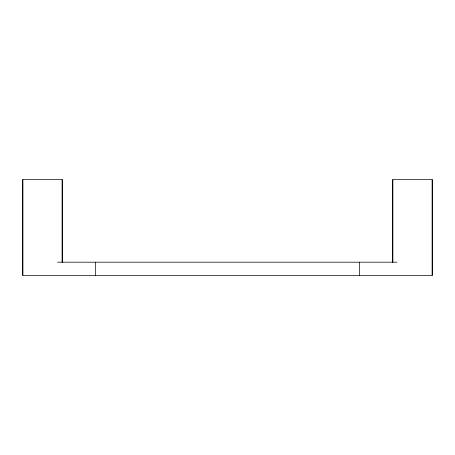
<?xml version="1.0" encoding="UTF-8"?>
<svg xmlns="http://www.w3.org/2000/svg" width="455" height="455" viewBox="0 0 455 455"><rect width="100%" height="100%" fill="white"/><g stroke="black" fill="none" stroke-linecap="round" stroke-linejoin="round"><path stroke-width="0.68" d="M57.637 262.188L396.993 262.188M432.193 179.6L432.193 275.4M392.801 179.6L392.801 262.188M392.739 262.188L392.739 179.6L432.25 179.6L432.25 275.4L22.75 275.4L22.75 179.6L62.255 179.6L62.255 262.188M359.638 262.188L359.638 275.4M95.357 262.188L95.357 275.4M62.17 179.6L62.17 262.188M22.835 179.6L22.835 275.4"/></g></svg>
